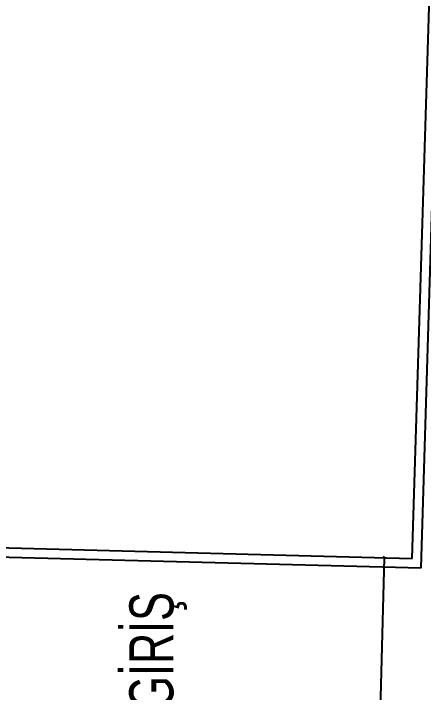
# Model space of a CAD drawing. Header units: inches. Extents: x -7543 to -822, y 102837 to 190349.
# Drawn here: x -837.2323 to -837.1877, y 102837.1778 to 102837.2517 of the extents above; entities that cross this region are included whole.
import ezdxf

# ---------------------------------------------------------------- set-up
doc = ezdxf.new("R2010")
doc.units = ezdxf.units.IN
doc.header["$MEASUREMENT"] = 0
doc.layers.get('0').update_dxf_attribs({"lineweight": 25})
doc.layers.add('ICOL', color=55, linetype='Continuous', lineweight=25)
doc.layers.add('YAZI', color=7, linetype='Continuous', lineweight=25)
doc.styles.add('İSİM', font='arial.ttf', dxfattribs={"width": 0.7, "height": 50})

msp = doc.modelspace()

# ---------------------------------------------------------------- linework, layer by layer
for p, q in [((-837.188896, 102837.192378), (-837.184636, 102837.332301)), ((-837.187927, 102837.191352), (-837.183667, 102837.331276)), ((-837.379896, 102837.197347), (-837.188896, 102837.192378)), ((-837.378917, 102837.196321), (-837.187927, 102837.191352))]:
    msp.add_line(p, q)
at = {"color": 0, "linetype": 'ByBlock', "lineweight": -2}
msp.add_line((-837.191788, 102837.192318), (-837.192051, 102837.192595), dxfattribs=at)
at = {"layer": 'ICOL'}
msp.add_line((-837.192992, 102837.151221), (-837.19192, 102837.192457), dxfattribs=at)
at = {"layer": 'ICOL', "color": 53}
msp.add_line((-837.192572, 102837.192474), (-837.19171, 102837.192451), dxfattribs=at)

# ---------------------------------------------------------------- texts
at = {"layer": 'YAZI', "style": 'İSİM', "width": 0.7}
msp.add_text('OTOPARK GİRİŞ', height=0.0048, rotation=89.93993, dxfattribs=at).set_placement((-837.214937, 102837.151678))

doc.saveas('drawing.dxf')
